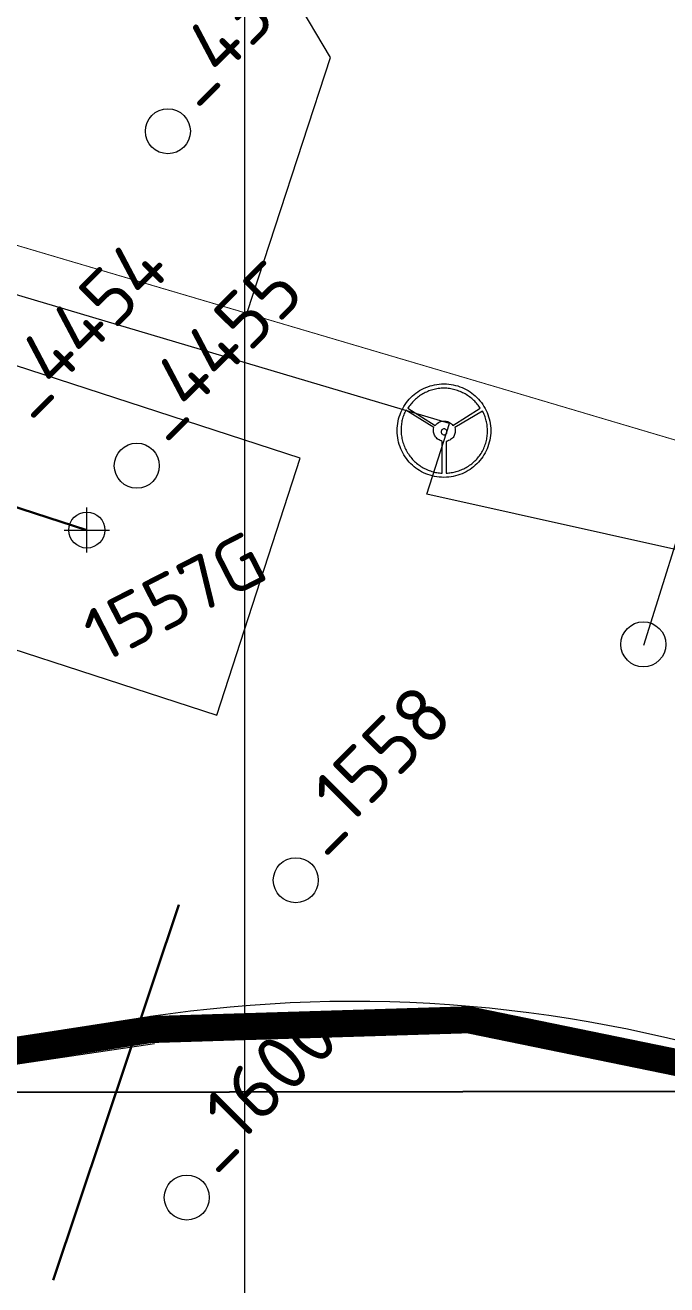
# Model space of a CAD drawing. Header units: millimetres. Extents: x 519 to 9564855, y -810 to 5021775.
# Drawn here: x 9536951.3 to 9537093.8, y 4998151.5 to 4998431.4 of the extents above; entities that cross this region are included whole.
import ezdxf
from ezdxf.enums import TextEntityAlignment as Align

# ---------------------------------------------------------------- set-up
doc = ezdxf.new("R2010")
doc.units = ezdxf.units.MM
doc.header["$LTSCALE"] = 2
doc.header["$MEASUREMENT"] = 0
doc.header["$PDMODE"] = 2
doc.header["$PDSIZE"] = 5
for name, color, linetype in [('0_ANNOT_Dimensions', 7, 'Continuous'), ('Existing roads', 41, 'Continuous'), ('GRID_PULKOVO', 7, 'Continuous'), ('OLD WELLS(dr.bfr2000)', 24, 'Continuous')]:
    doc.layers.add(name, color=color, linetype=linetype)
for name, color, linetype, lineweight in [('SteamInjInfrastructure', 25, 'Continuous', 100), ('Скважины на 2022 год', 60, 'Continuous', 13), ('ТХ_Проект. НГ', 244, 'g_122_n', 50), ('Электро', 1, 'Continuous', 30), ('Электроснаб', 1, 'Continuous', 18), ('Электроснабжене', 1, 'Continuous', 18)]:
    doc.layers.add(name, color=color, linetype=linetype, lineweight=lineweight)
doc.styles.add('92051501$0$STANDARD', font='simplex.shx')
doc.styles.add('Elect', font='isocpeur.ttf')
doc.styles.add('Line_GUGK', font='')
doc.styles.get("Standard").update_dxf_attribs({"font": 'isocpeur.ttf', "width": 0.5})
doc.styles.get('Line_GUGK').set_extended_font_data('Bm431', italic=True)
doc.linetypes.add('g_122_n', pattern='A,2,-2,3,-0.6,["Н",Line_GUGK,S=2,R=0,X=0,Y=-1],-3,3,-2,8,-2,8,-2,6', length=41.6)
doc.linetypes.add('STM_LINE', pattern='A,0.5,-0.2,["S",92051501$0$STANDARD,S=0.1,R=0,X=-0.1,Y=-0.05],-0.05', length=0.75)
doc.linetypes.add('WTR_LINE', pattern='A,0.5,-0.2,["W",92051501$0$STANDARD,S=0.1,R=0,X=-0.1,Y=-0.05],-0.05', length=0.75)
doc.dimstyles.new('ISO-25', dxfattribs={"dimtxt": 15, "dimasz": 10, "dimexe": 5, "dimexo": 5, "dimgap": 5, "dimtad": 1, "dimtxsty": 'Standard', "dimblk": 'OBLIQUE', "dimcen": 50, "dimadec": 0, "dimazin": 0, "dimtfac": 1, "dimtmove": 0, "dimatfit": 3, "dimfxl": 0, "dimarcsym": 0})

# ---------------------------------------------------------------- blocks, each defined once
blk = doc.blocks.new('_Oblique')
at = {"color": 0, "linetype": 'ByBlock', "lineweight": -2}
blk.add_line((-0.5, -0.5), (0.5, 0.5), dxfattribs=at)
blk = doc.blocks.new('*D111')
at = {"layer": '0_ANNOT_Dimensions', "color": 0, "lineweight": -2, "transparency": 16777216}
for p, q in [((9540956.59, 4998203), (9540956.59, 4998205.09)), ((9540956.6, 4998200.09), (9521531.28, 4998171.79)), ((9521531.28, 4998174.7), (9521531.28, 4998176.79))]:
    blk.add_line(p, q, dxfattribs=at)
at = {"layer": 'DEFPOINTS', "color": 0, "linetype": 'ByBlock', "lineweight": 25, "transparency": 16777216}
for p in [(9540956.6, 4998198), (9521531.28, 4998171.79), (9521531.29, 4998169.71)]:
    blk.add_point(p, dxfattribs=at)
at = {"layer": '0_ANNOT_Dimensions', "color": 0, "linetype": 'ByBlock', "lineweight": -2, "transparency": 16777216, "xscale": 10, "yscale": 10, "zscale": 10}
for p, rotation in [((9540956.6, 4998200.09), 0.08345723362022996), ((9521531.28, 4998171.79), 180.0834572336203)]:
    blk.add_blockref('_Oblique', p, dxfattribs=dict(at, rotation=rotation))
at = {"layer": '0_ANNOT_Dimensions', "color": 0, "linetype": 'ByBlock', "lineweight": 25, "transparency": 16777216, "insert": (9531243.92, 4998199.94), "char_height": 15, "attachment_point": 5, "rotation": 0.0835, "bg_fill": 3, "box_fill_scale": 1.25, "bg_fill_color": 256, "bg_fill_true_color": 13158600, "bg_fill_transparency": 0}
blk.add_mtext('19425,33', dxfattribs=at)

msp = doc.modelspace()

# ---------------------------------------------------------------- linework, layer by layer
at = {"color": 5, "linetype": 'WTR_LINE', "lineweight": 0, "ltscale": 20}
for p, q in [((9537019.08286, 4998424.16773), (9536998.07014, 4998459.68296)), ((9537000.68954, 4998367.77732), (9537019.08286, 4998424.16773)), ((9537088.69578, 4998293.62299), (9537102.23957, 4998336.9527))]:
    msp.add_line(p, q, dxfattribs=at)
at = {"color": 5, "linetype": 'WTR_LINE', "lineweight": 0, "ltscale": 20, "const_width": 0.2}
msp.add_lwpolyline([(9537160.76054, 4998319.88849), (9537056.73, 4998350.75), (9536960.82, 4998379.09), (9536864.92, 4998407.51), (9536769.45, 4998437.42), (9536673.44, 4998465.42)], dxfattribs=at)
at = {"layer": 'Existing roads', "lineweight": 0}
for p, q in [((9536930.64538, 4998203.79236), (9536979.15413, 4998211.09022)), ((9536931.538, 4998197.85913), (9536980.04675, 4998205.15699))]:
    msp.add_line(p, q, dxfattribs=at)
at = {"layer": 'Existing roads', "lineweight": 0, "const_width": 6, "flags": 128}
msp.add_lwpolyline([(9536729.94154, 4998219.80861), (9536837.07934, 4998201.64656), (9536884.28596, 4998197.5021), (9536933.61181, 4998201.16518), (9536979.09824, 4998208.21284), (9537049.7397, 4998210.39071), (9537119.02692, 4998196.16946), (9537468.51832, 4998080.54966)], dxfattribs=at)
at = {"layer": 'Existing roads', "lineweight": 0}
msp.add_arc((9537024.23144, 4997911.46206), 303, 71.6915561, 98.5556518, dxfattribs=at)
at = {"layer": 'GRID_PULKOVO', "lineweight": 0}
msp.add_line((9537000, 5010000), (9537000, 4992000), dxfattribs=at)
at = {"layer": 'OLD WELLS(dr.bfr2000)', "lineweight": 0}
for centre in [(9536983, 4998407.8), (9536976.1, 4998333.5), (9537088.6, 4998293.8), (9537011.4, 4998241.4), (9536987.2, 4998170.9)]:
    msp.add_circle(centre, 5, dxfattribs=at)
at = {"layer": 'SteamInjInfrastructure', "color": 6, "linetype": 'STM_LINE', "lineweight": 0, "ltscale": 15}
for p, q in [((9537045.58094, 4998342.86596, 0), (9536877.38276, 4998392.8721, 0)), ((9537037.32796, 4998348.98439), (9537037.70188, 4998349.30638)), ((9537037.70188, 4998349.30638), (9537038.09658, 4998349.61798)), ((9537038.09658, 4998349.61798), (9537038.50166, 4998349.90881)), ((9537038.50166, 4998349.90881), (9537038.91713, 4998350.17886)), ((9537039.13135, 4998349.1526, 0), (9537038.88207, 4998348.98642, 0)), ((9537038.91713, 4998350.17886), (9537039.35337, 4998350.42814)), ((9537039.38064, 4998349.31878, 0), (9537039.13135, 4998349.1526, 0)), ((9537039.35337, 4998350.42814), (9537039.8, 4998350.65665)), ((9537039.64031, 4998349.46418, 0), (9537039.38064, 4998349.31878, 0)), ((9537039.89999, 4998349.60959, 0), (9537039.64031, 4998349.46418, 0)), ((9537039.8, 4998350.65665), (9537040.2674, 4998350.86439)), ((9537040.17004, 4998349.74461, 0), (9537039.89999, 4998349.60959, 0)), ((9537040.4401, 4998349.86924, 0), (9537040.17004, 4998349.74461, 0)), ((9537040.2674, 4998350.86439), (9537040.7348, 4998351.05135)), ((9537040.71016, 4998349.99387, 0), (9537040.4401, 4998349.86924, 0)), ((9537040.99061, 4998350.10811, 0), (9537040.71016, 4998349.99387, 0)), ((9537040.7348, 4998351.05135), (9537041.22298, 4998351.21753)), ((9537041.28144, 4998350.20158, 0), (9537040.99061, 4998350.10811, 0)), ((9537041.22298, 4998351.21753), (9537041.71116, 4998351.35256)), ((9537041.56188, 4998350.29505, 0), (9537041.28144, 4998350.20158, 0)), ((9537041.8631, 4998350.38852, 0), (9537041.56188, 4998350.29505, 0)), ((9537041.71116, 4998351.35256), (9537042.2201, 4998351.4772)), ((9537042.15393, 4998350.46122, 0), (9537041.8631, 4998350.38852, 0)), ((9537042.45515, 4998350.52353, 0), (9537042.15393, 4998350.46122, 0)), ((9537042.2201, 4998351.4772), (9537042.72905, 4998351.5603)), ((9537042.75637, 4998350.57545, 0), (9537042.45515, 4998350.52353, 0)), ((9537042.72905, 4998351.5603), (9537043.24839, 4998351.633)), ((9537043.05758, 4998350.62737, 0), (9537042.75637, 4998350.57545, 0)), ((9537043.36919, 4998350.65852, 0), (9537043.05758, 4998350.62737, 0)), ((9537043.24839, 4998351.633), (9537043.77811, 4998351.67455)), ((9537043.68079, 4998350.68967, 0), (9537043.36919, 4998350.65852, 0)), ((9537043.99239, 4998350.70004, 0), (9537043.68079, 4998350.68967, 0)), ((9537043.77811, 4998351.67455), (9537044.31822, 4998351.68494)), ((9537044.30399, 4998350.71042, 0), (9537043.99239, 4998350.70004, 0)), ((9537044.61559, 4998350.70002, 0), (9537044.30399, 4998350.71042, 0)), ((9537044.31822, 4998351.68494), (9537044.84794, 4998351.67455)), ((9537044.92719, 4998350.68962, 0), (9537044.61559, 4998350.70002, 0)), ((9537044.84794, 4998351.67455), (9537045.36728, 4998351.633)), ((9537045.23879, 4998350.65845, 0), (9537044.92719, 4998350.68962, 0)), ((9537045.54001, 4998350.62728, 0), (9537045.23879, 4998350.65845, 0)), ((9537045.36728, 4998351.633), (9537045.88661, 4998351.5603)), ((9537045.85161, 4998350.57533, 0), (9537045.54001, 4998350.62728, 0)), ((9537046.15282, 4998350.513, 0), (9537045.85161, 4998350.57533, 0)), ((9537045.88661, 4998351.5603), (9537046.39556, 4998351.4772)), ((9537046.45403, 4998350.45067, 0), (9537046.15282, 4998350.513, 0)), ((9537046.39556, 4998351.4772), (9537046.89412, 4998351.35256)), ((9537046.75524, 4998350.36757, 0), (9537046.45403, 4998350.45067, 0)), ((9537047.04607, 4998350.28446, 0), (9537046.75524, 4998350.36757, 0)), ((9537046.89412, 4998351.35256), (9537047.3823, 4998351.21753)), ((9537047.33689, 4998350.19097, 0), (9537047.04607, 4998350.28446, 0)), ((9537047.62772, 4998350.08709, 0), (9537047.33689, 4998350.19097, 0)), ((9537047.3823, 4998351.21753), (9537047.87047, 4998351.05135)), ((9537047.90815, 4998349.97283, 0), (9537047.62772, 4998350.08709, 0)), ((9537047.87047, 4998351.05135), (9537048.33788, 4998350.86439)), ((9537048.18859, 4998349.84818, 0), (9537047.90815, 4998349.97283, 0)), ((9537048.46903, 4998349.72353, 0), (9537048.18859, 4998349.84818, 0)), ((9537048.33788, 4998350.86439), (9537048.79489, 4998350.65665)), ((9537048.73907, 4998349.5781, 0), (9537048.46903, 4998349.72353, 0)), ((9537049.00912, 4998349.43268, 0), (9537048.73907, 4998349.5781, 0)), ((9537048.79489, 4998350.65665), (9537049.24152, 4998350.42814)), ((9537049.26879, 4998349.28726, 0), (9537049.00912, 4998349.43268, 0)), ((9537049.24152, 4998350.42814), (9537049.67776, 4998350.17886)), ((9537049.52845, 4998349.12106, 0), (9537049.26879, 4998349.28726, 0)), ((9537049.77772, 4998348.95487, 0), (9537049.52845, 4998349.12106, 0)), ((9537049.67776, 4998350.17886), (9537050.10362, 4998349.90881)), ((9537050.10362, 4998349.90881), (9537050.5087, 4998349.61798)), ((9537050.5087, 4998349.61798), (9537050.90339, 4998349.30638)), ((9537050.90339, 4998349.30638), (9537051.27732, 4998348.98439)), ((9537034.94941, 4998345.79567), (9537035.17791, 4998346.2423)), ((9537035.17791, 4998346.2423), (9537035.4272, 4998346.67854)), ((9537035.4272, 4998346.67854), (9537035.69725, 4998347.1044)), ((9537035.69725, 4998347.1044), (9537035.98808, 4998347.50948)), ((9537035.98808, 4998347.50948), (9537036.28929, 4998347.90417)), ((9537036.28929, 4998347.90417), (9537036.62167, 4998348.2781)), ((9537036.46187, 4998346.4937, 0), (9537036.30606, 4998346.24442, 0)), ((9537036.30606, 4998346.24442, 0), (9537042.39253, 4998342.43228, 0)), ((9537036.61768, 4998346.73259, 0), (9537036.46187, 4998346.4937, 0)), ((9537036.79426, 4998346.96109, 0), (9537036.61768, 4998346.73259, 0)), ((9537036.62167, 4998348.2781), (9537036.96443, 4998348.64163)), ((9537036.97084, 4998347.18959, 0), (9537036.79426, 4998346.96109, 0)), ((9537036.96443, 4998348.64163), (9537037.32796, 4998348.98439)), ((9537037.15781, 4998347.41809, 0), (9537036.97084, 4998347.18959, 0)), ((9537037.34478, 4998347.63621, 0), (9537037.15781, 4998347.41809, 0)), ((9537037.54214, 4998347.84393, 0), (9537037.34478, 4998347.63621, 0)), ((9537037.74988, 4998348.05166, 0), (9537037.54214, 4998347.84393, 0)), ((9537037.96801, 4998348.25939, 0), (9537037.74988, 4998348.05166, 0)), ((9537038.18614, 4998348.44634, 0), (9537037.96801, 4998348.25939, 0)), ((9537038.41465, 4998348.63329, 0), (9537038.18614, 4998348.44634, 0)), ((9537038.64317, 4998348.82024, 0), (9537038.41465, 4998348.63329, 0)), ((9537038.88207, 4998348.98642, 0), (9537038.64317, 4998348.82024, 0)), ((9537046.28755, 4998342.43214, 0), (9537052.3743, 4998346.24384, 0)), ((9537050.01661, 4998348.77828, 0), (9537049.77772, 4998348.95487, 0)), ((9537050.2555, 4998348.6017, 0), (9537050.01661, 4998348.77828, 0)), ((9537050.49439, 4998348.41473, 0), (9537050.2555, 4998348.6017, 0)), ((9537050.7125, 4998348.21737, 0), (9537050.49439, 4998348.41473, 0)), ((9537050.93061, 4998348.02002, 0), (9537050.7125, 4998348.21737, 0)), ((9537051.13834, 4998347.81228, 0), (9537050.93061, 4998348.02002, 0)), ((9537051.34607, 4998347.60453, 0), (9537051.13834, 4998347.81228, 0)), ((9537051.27732, 4998348.98439), (9537051.64085, 4998348.64163)), ((9537051.53302, 4998347.38641, 0), (9537051.34607, 4998347.60453, 0)), ((9537051.71997, 4998347.16828, 0), (9537051.53302, 4998347.38641, 0)), ((9537051.64085, 4998348.64163), (9537051.98361, 4998348.2781)), ((9537051.89654, 4998346.93977, 0), (9537051.71997, 4998347.16828, 0)), ((9537052.06272, 4998346.71125, 0), (9537051.89654, 4998346.93977, 0)), ((9537051.98361, 4998348.2781), (9537052.31599, 4998347.90417)), ((9537052.2289, 4998346.48274, 0), (9537052.06272, 4998346.71125, 0)), ((9537052.3743, 4998346.24384, 0), (9537052.2289, 4998346.48274, 0)), ((9537052.31599, 4998347.90417), (9537052.62759, 4998347.50948)), ((9537052.62759, 4998347.50948), (9537052.91842, 4998347.1044)), ((9537052.91842, 4998347.1044), (9537053.18847, 4998346.67854)), ((9537053.18847, 4998346.67854), (9537053.43775, 4998346.2423)), ((9537053.43775, 4998346.2423), (9537053.66626, 4998345.79567)), ((9537034.13924, 4998343.38595), (9537034.2535, 4998343.88452)), ((9537034.2535, 4998343.88452), (9537034.39891, 4998344.38308)), ((9537034.39891, 4998344.38308), (9537034.55471, 4998344.86087)), ((9537034.55471, 4998344.86087), (9537034.74167, 4998345.33866)), ((9537034.74167, 4998345.33866), (9537034.94941, 4998345.79567)), ((9537034.99095, 4998343.43789), (9537034.93902, 4998343.14706)), ((9537035.05327, 4998343.71833), (9537034.99095, 4998343.43789)), ((9537035.12598, 4998344.00916), (9537035.05327, 4998343.71833)), ((9537035.20907, 4998344.27921), (9537035.12598, 4998344.00916)), ((9537035.30255, 4998344.55965), (9537035.20907, 4998344.27921)), ((9537035.40642, 4998344.82971), (9537035.30255, 4998344.55965)), ((9537035.51029, 4998345.08937), (9537035.40642, 4998344.82971)), ((9537035.62454, 4998345.34904), (9537035.51029, 4998345.08937)), ((9537035.74918, 4998345.59832), (9537035.62454, 4998345.34904)), ((9537035.88421, 4998345.8476), (9537035.74918, 4998345.59832)), ((9537042.08508, 4998341.95259), (9537035.88421, 4998345.8476)), ((9537043.9298, 4998343.37741, 0), (9537044.22063, 4998343.40856, 0)), ((9537044.22063, 4998343.40856, 0), (9537044.51146, 4998343.40855, 0)), ((9537044.51146, 4998343.40855, 0), (9537044.7919, 4998343.37738, 0)), ((9537052.87687, 4998345.63987), (9537046.70716, 4998341.95259)), ((9537053.0119, 4998345.39059), (9537052.87687, 4998345.63987)), ((9537053.13654, 4998345.13092), (9537053.0119, 4998345.39059)), ((9537053.25079, 4998344.86087), (9537053.13654, 4998345.13092)), ((9537053.36504, 4998344.6012), (9537053.25079, 4998344.86087)), ((9537053.45852, 4998344.33115), (9537053.36504, 4998344.6012)), ((9537053.55201, 4998344.0507), (9537053.45852, 4998344.33115)), ((9537053.6351, 4998343.77026), (9537053.55201, 4998344.0507)), ((9537053.70781, 4998343.48982), (9537053.6351, 4998343.77026)), ((9537053.66626, 4998345.79567), (9537053.88438, 4998345.33866)), ((9537053.78051, 4998343.20938), (9537053.70781, 4998343.48982)), ((9537053.88438, 4998345.33866), (9537054.07134, 4998344.86087)), ((9537054.07134, 4998344.86087), (9537054.23753, 4998344.38308)), ((9537054.23753, 4998344.38308), (9537054.37256, 4998343.88452)), ((9537054.37256, 4998343.88452), (9537054.48681, 4998343.38595)), ((9537033.93151, 4998341.29823), (9537033.9419, 4998341.82795)), ((9537033.9419, 4998340.75812), (9537033.93151, 4998341.29823)), ((9537033.9419, 4998341.82795), (9537033.98344, 4998342.35767)), ((9537033.98344, 4998340.22839), (9537033.9419, 4998340.75812)), ((9537033.98344, 4998342.35767), (9537034.04576, 4998342.87701)), ((9537034.04576, 4998342.87701), (9537034.13924, 4998343.38595)), ((9537034.80399, 4998341.96298), (9537034.79361, 4998341.66176)), ((9537034.79361, 4998341.66176), (9537034.79361, 4998341.36055)), ((9537034.79361, 4998341.36055), (9537034.80399, 4998341.05933)), ((9537034.82477, 4998342.26419), (9537034.80399, 4998341.96298)), ((9537034.80399, 4998341.05933), (9537034.82477, 4998340.75812)), ((9537034.85593, 4998342.5654), (9537034.82477, 4998342.26419)), ((9537034.82477, 4998340.75812), (9537034.84554, 4998340.44652)), ((9537034.88709, 4998342.85623), (9537034.85593, 4998342.5654)), ((9537034.93902, 4998343.14706), (9537034.88709, 4998342.85623)), ((9537040.48036, 4998327.16615, 0), (9537045.58094, 4998342.86596, 0)), ((9537041.96044, 4998341.19436), (9537041.97082, 4998341.44364)), ((9537041.98121, 4998340.94508), (9537041.96044, 4998341.19436)), ((9537041.97082, 4998341.44364), (9537042.01237, 4998341.69292)), ((9537042.03314, 4998340.70618), (9537041.98121, 4998340.94508)), ((9537042.01237, 4998341.69292), (9537042.08508, 4998341.95259)), ((9537042.10585, 4998340.47768), (9537042.03314, 4998340.70618)), ((9537042.39253, 4998342.43228, 0), (9537042.60028, 4998342.68155, 0)), ((9537042.60028, 4998342.68155, 0), (9537042.83918, 4998342.89967, 0)), ((9537042.83918, 4998342.89967, 0), (9537043.09885, 4998343.07623, 0)), ((9537043.09885, 4998343.07623, 0), (9537043.35853, 4998343.21125, 0)), ((9537043.35853, 4998343.21125, 0), (9537043.63897, 4998343.30472, 0)), ((9537043.63897, 4998343.30472, 0), (9537043.9298, 4998343.37741, 0)), ((9537043.70121, 4998341.14428, 0), (9537043.69082, 4998341.00925, 0)), ((9537043.69082, 4998341.00925, 0), (9537043.7012, 4998340.87423, 0)), ((9537043.7012, 4998340.87423, 0), (9537043.74274, 4998340.75997, 0)), ((9537043.74276, 4998341.26892, 0), (9537043.70121, 4998341.14428, 0)), ((9537043.74274, 4998340.75997, 0), (9537043.80506, 4998340.64571, 0)), ((9537043.80509, 4998341.37278, 0), (9537043.74276, 4998341.26892, 0)), ((9537043.80506, 4998340.64571, 0), (9537043.87777, 4998340.55223, 0)), ((9537043.8778, 4998341.47665, 0), (9537043.80509, 4998341.37278, 0)), ((9537043.98167, 4998341.54935, 0), (9537043.8778, 4998341.47665, 0)), ((9537044.08554, 4998341.61167, 0), (9537043.98167, 4998341.54935, 0)), ((9537044.21018, 4998341.65321, 0), (9537044.08554, 4998341.61167, 0)), ((9537044.34521, 4998341.66359, 0), (9537044.21018, 4998341.65321, 0)), ((9537044.48023, 4998341.6532, 0), (9537044.34521, 4998341.66359, 0)), ((9537044.59449, 4998341.61165, 0), (9537044.48023, 4998341.6532, 0)), ((9537044.70874, 4998341.54933, 0), (9537044.59449, 4998341.61165, 0)), ((9537044.80222, 4998341.47661, 0), (9537044.70874, 4998341.54933, 0)), ((9537044.7919, 4998343.37738, 0), (9537045.07234, 4998343.31505, 0)), ((9537044.80218, 4998340.5522, 0), (9537044.88528, 4998340.64567, 0)), ((9537044.88531, 4998341.37274, 0), (9537044.80222, 4998341.47661, 0)), ((9537044.88528, 4998340.64567, 0), (9537044.93722, 4998340.75993, 0)), ((9537044.93724, 4998341.26888, 0), (9537044.88531, 4998341.37274, 0)), ((9537044.93722, 4998340.75993, 0), (9537044.97877, 4998340.87418, 0)), ((9537044.97878, 4998341.14423, 0), (9537044.93724, 4998341.26888, 0)), ((9537044.97877, 4998340.87418, 0), (9537044.98916, 4998341.00921, 0)), ((9537044.98916, 4998341.00921, 0), (9537044.97878, 4998341.14423, 0)), ((9537045.07234, 4998343.31505, 0), (9537045.332, 4998343.23195, 0)), ((9537045.332, 4998343.23195, 0), (9537045.57089, 4998343.11769, 0)), ((9537045.57089, 4998343.11769, 0), (9537045.79939, 4998342.98265, 0)), ((9537045.79939, 4998342.98265, 0), (9537045.98635, 4998342.81646, 0)), ((9537045.98635, 4998342.81646, 0), (9537046.15253, 4998342.63988, 0)), ((9537046.15253, 4998342.63988, 0), (9537046.28755, 4998342.43214, 0)), ((9537046.73832, 4998340.65425), (9537046.676, 4998340.41536)), ((9537046.70716, 4998341.95259), (9537046.76948, 4998341.68253)), ((9537046.77987, 4998340.90353), (9537046.73832, 4998340.65425)), ((9537046.76948, 4998341.68253), (9537046.80064, 4998341.41248)), ((9537046.80064, 4998341.15281), (9537046.77987, 4998340.90353)), ((9537046.80064, 4998341.41248), (9537046.80064, 4998341.15281)), ((9537053.83245, 4998342.91855), (9537053.78051, 4998343.20938)), ((9537053.88438, 4998342.63811), (9537053.83245, 4998342.91855)), ((9537053.91554, 4998342.34728), (9537053.88438, 4998342.63811)), ((9537053.9467, 4998342.04607), (9537053.91554, 4998342.34728)), ((9537053.96747, 4998341.75524), (9537053.9467, 4998342.04607)), ((9537053.98825, 4998341.46441), (9537053.96747, 4998341.75524)), ((9537053.96747, 4998340.57116), (9537053.97786, 4998340.86198)), ((9537053.97786, 4998340.86198), (9537053.98825, 4998341.1632)), ((9537053.98825, 4998341.1632), (9537053.98825, 4998341.46441)), ((9537054.48681, 4998343.38595), (9537054.58029, 4998342.87701)), ((9537054.58029, 4998342.87701), (9537054.653, 4998342.35767)), ((9537054.653, 4998342.35767), (9537054.69454, 4998341.82795)), ((9537054.69454, 4998340.75812), (9537054.653, 4998340.22839)), ((9537054.69454, 4998341.82795), (9537054.70493, 4998341.29823)), ((9537054.70493, 4998341.29823), (9537054.69454, 4998340.75812)), ((9537034.04576, 4998339.70906), (9537033.98344, 4998340.22839)), ((9537034.13924, 4998339.20011), (9537034.04576, 4998339.70906)), ((9537034.2535, 4998338.70155), (9537034.13924, 4998339.20011)), ((9537034.39891, 4998338.20299), (9537034.2535, 4998338.70155)), ((9537034.55471, 4998337.71481), (9537034.39891, 4998338.20299)), ((9537034.84554, 4998340.44652), (9537034.88709, 4998340.1453)), ((9537034.88709, 4998340.1453), (9537034.92863, 4998339.84409)), ((9537034.92863, 4998339.84409), (9537034.99095, 4998339.54287)), ((9537034.99095, 4998339.54287), (9537035.05327, 4998339.24166)), ((9537035.05327, 4998339.24166), (9537035.12598, 4998338.94044)), ((9537035.12598, 4998338.94044), (9537035.20907, 4998338.63923)), ((9537035.20907, 4998338.63923), (9537035.30255, 4998338.3484)), ((9537035.30255, 4998338.3484), (9537035.40642, 4998338.05757)), ((9537035.40642, 4998338.05757), (9537035.52068, 4998337.76674)), ((9537042.20972, 4998340.25955), (9537042.10585, 4998340.47768)), ((9537042.33436, 4998340.05182), (9537042.20972, 4998340.25955)), ((9537042.46939, 4998339.85447), (9537042.33436, 4998340.05182)), ((9537042.63557, 4998339.66751), (9537042.46939, 4998339.85447)), ((9537042.81215, 4998339.50132), (9537042.63557, 4998339.66751)), ((9537043.00949, 4998339.34552), (9537042.81215, 4998339.50132)), ((9537043.21723, 4998339.2105), (9537043.00949, 4998339.34552)), ((9537043.44574, 4998339.08586), (9537043.21723, 4998339.2105)), ((9537043.67424, 4998338.99238), (9537043.44574, 4998339.08586)), ((9537043.91314, 4998338.90928), (9537043.67424, 4998338.99238)), ((9537043.87777, 4998340.55223, 0), (9537043.98163, 4998340.46913, 0)), ((9537043.91314, 4998331.84632), (9537043.91314, 4998338.90928)), ((9537043.98163, 4998340.46913, 0), (9537044.08549, 4998340.4172, 0)), ((9537044.08549, 4998340.4172, 0), (9537044.21013, 4998340.37565, 0)), ((9537044.21013, 4998340.37565, 0), (9537044.34516, 4998340.36525, 0)), ((9537044.34516, 4998340.36525, 0), (9537044.48019, 4998340.37564, 0)), ((9537044.48019, 4998340.37564, 0), (9537044.59444, 4998340.41718, 0)), ((9537044.59444, 4998340.41718, 0), (9537044.7087, 4998340.46911, 0)), ((9537044.7087, 4998340.46911, 0), (9537044.80218, 4998340.5522, 0)), ((9537045.08684, 4998338.9716), (9537044.80639, 4998338.90928)), ((9537044.80639, 4998338.90928), (9537044.80639, 4998331.84632)), ((9537045.3465, 4998339.06508), (9537045.08684, 4998338.9716)), ((9537045.5854, 4998339.16895), (9537045.3465, 4998339.06508)), ((9537045.80352, 4998339.29359), (9537045.5854, 4998339.16895)), ((9537046.00087, 4998339.44939), (9537045.80352, 4998339.29359)), ((9537046.17744, 4998339.60519), (9537046.00087, 4998339.44939)), ((9537046.34363, 4998339.79215), (9537046.17744, 4998339.60519)), ((9537046.47866, 4998339.9895), (9537046.34363, 4998339.79215)), ((9537046.58252, 4998340.19723), (9537046.47866, 4998339.9895)), ((9537046.676, 4998340.41536), (9537046.58252, 4998340.19723)), ((9537053.28195, 4998337.60056), (9537053.38582, 4998337.89138)), ((9537053.38582, 4998337.89138), (9537053.48968, 4998338.1926)), ((9537053.48968, 4998338.1926), (9537053.58317, 4998338.48343)), ((9537053.58317, 4998338.48343), (9537053.66626, 4998338.77425)), ((9537053.66626, 4998338.77425), (9537053.73897, 4998339.07547)), ((9537053.73897, 4998339.07547), (9537053.81167, 4998339.37668)), ((9537053.81167, 4998339.37668), (9537053.86361, 4998339.66751)), ((9537053.86361, 4998339.66751), (9537053.90515, 4998339.96873)), ((9537053.90515, 4998339.96873), (9537053.93631, 4998340.26994)), ((9537053.93631, 4998340.26994), (9537053.96747, 4998340.57116)), ((9537054.23753, 4998338.20299), (9537054.07134, 4998337.71481)), ((9537054.37256, 4998338.70155), (9537054.23753, 4998338.20299)), ((9537054.48681, 4998339.20011), (9537054.37256, 4998338.70155)), ((9537054.58029, 4998339.70906), (9537054.48681, 4998339.20011)), ((9537054.653, 4998340.22839), (9537054.58029, 4998339.70906)), ((9537034.74167, 4998337.24741), (9537034.55471, 4998337.71481)), ((9537034.94941, 4998336.79039), (9537034.74167, 4998337.24741)), ((9537035.17791, 4998336.34376), (9537034.94941, 4998336.79039)), ((9537035.4272, 4998335.90752), (9537035.17791, 4998336.34376)), ((9537035.69725, 4998335.48167), (9537035.4272, 4998335.90752)), ((9537035.52068, 4998337.76674), (9537035.64532, 4998337.47592)), ((9537035.64532, 4998337.47592), (9537035.78034, 4998337.19547)), ((9537035.98808, 4998335.07659), (9537035.69725, 4998335.48167)), ((9537035.78034, 4998337.19547), (9537035.92576, 4998336.91503)), ((9537035.92576, 4998336.91503), (9537036.08156, 4998336.63459)), ((9537036.28929, 4998334.68189), (9537035.98808, 4998335.07659)), ((9537036.08156, 4998336.63459), (9537036.23736, 4998336.36454)), ((9537036.23736, 4998336.36454), (9537036.41393, 4998336.10487)), ((9537036.41393, 4998336.10487), (9537036.58012, 4998335.8452)), ((9537036.58012, 4998335.8452), (9537036.76708, 4998335.59592)), ((9537036.76708, 4998335.59592), (9537036.96443, 4998335.35703)), ((9537036.96443, 4998335.35703), (9537037.16178, 4998335.11813)), ((9537037.16178, 4998335.11813), (9537037.35912, 4998334.88963)), ((9537051.60969, 4998334.98311), (9537051.81742, 4998335.21161)), ((9537051.81742, 4998335.21161), (9537052.01477, 4998335.45051)), ((9537052.01477, 4998335.45051), (9537052.20173, 4998335.6894)), ((9537052.20173, 4998335.6894), (9537052.38869, 4998335.93868)), ((9537052.62759, 4998335.07659), (9537052.31599, 4998334.68189)), ((9537052.38869, 4998335.93868), (9537052.55488, 4998336.19835)), ((9537052.55488, 4998336.19835), (9537052.72107, 4998336.46841)), ((9537052.91842, 4998335.48167), (9537052.62759, 4998335.07659)), ((9537052.72107, 4998336.46841), (9537052.87687, 4998336.74885)), ((9537052.87687, 4998336.74885), (9537053.02228, 4998337.02929)), ((9537053.18847, 4998335.90752), (9537052.91842, 4998335.48167)), ((9537053.02228, 4998337.02929), (9537053.15731, 4998337.32012)), ((9537053.15731, 4998337.32012), (9537053.28195, 4998337.60056)), ((9537053.43775, 4998336.34376), (9537053.18847, 4998335.90752)), ((9537053.66626, 4998336.79039), (9537053.43775, 4998336.34376)), ((9537053.88438, 4998337.24741), (9537053.66626, 4998336.79039)), ((9537054.07134, 4998337.71481), (9537053.88438, 4998337.24741)), ((9537036.62167, 4998334.30797), (9537036.28929, 4998334.68189)), ((9537036.96443, 4998333.94443), (9537036.62167, 4998334.30797)), ((9537037.32796, 4998333.60167), (9537036.96443, 4998333.94443)), ((9537037.70188, 4998333.27969), (9537037.32796, 4998333.60167)), ((9537037.35912, 4998334.88963), (9537037.57724, 4998334.6715)), ((9537037.57724, 4998334.6715), (9537037.78498, 4998334.46377)), ((9537038.09658, 4998332.96808), (9537037.70188, 4998333.27969)), ((9537037.78498, 4998334.46377), (9537038.01349, 4998334.25604)), ((9537038.01349, 4998334.25604), (9537038.24199, 4998334.05869)), ((9537038.50166, 4998332.67726), (9537038.09658, 4998332.96808)), ((9537038.24199, 4998334.05869), (9537038.48089, 4998333.87173)), ((9537038.48089, 4998333.87173), (9537038.71978, 4998333.68477)), ((9537038.91713, 4998332.4072), (9537038.50166, 4998332.67726)), ((9537038.71978, 4998333.68477), (9537038.95868, 4998333.51858)), ((9537039.35337, 4998332.15792), (9537038.91713, 4998332.4072)), ((9537038.95868, 4998333.51858), (9537039.20796, 4998333.35239)), ((9537039.20796, 4998333.35239), (9537039.46763, 4998333.19659)), ((9537039.46763, 4998333.19659), (9537039.71691, 4998333.04079)), ((9537039.71691, 4998333.04079), (9537039.98696, 4998332.90576)), ((9537039.98696, 4998332.90576), (9537040.24663, 4998332.77074)), ((9537040.24663, 4998332.77074), (9537040.51668, 4998332.6461)), ((9537040.51668, 4998332.6461), (9537040.78674, 4998332.53184)), ((9537040.78674, 4998332.53184), (9537041.06718, 4998332.42797)), ((9537041.06718, 4998332.42797), (9537041.33723, 4998332.32411)), ((9537041.33723, 4998332.32411), (9537041.61767, 4998332.24101)), ((9537041.61767, 4998332.24101), (9537041.9085, 4998332.15792)), ((9537047.04992, 4998332.19947), (9537047.33037, 4998332.28256)), ((9537047.33037, 4998332.28256), (9537047.61081, 4998332.37604)), ((9537047.61081, 4998332.37604), (9537047.89125, 4998332.47991)), ((9537047.89125, 4998332.47991), (9537048.1613, 4998332.58378)), ((9537048.1613, 4998332.58378), (9537048.43136, 4998332.70842)), ((9537048.43136, 4998332.70842), (9537048.70141, 4998332.83306)), ((9537048.70141, 4998332.83306), (9537048.97147, 4998332.96808)), ((9537048.97147, 4998332.96808), (9537049.23113, 4998333.1135)), ((9537049.23113, 4998333.1135), (9537049.4908, 4998333.25891)), ((9537049.67776, 4998332.4072), (9537049.24152, 4998332.15792)), ((9537049.4908, 4998333.25891), (9537049.75047, 4998333.4251)), ((9537050.10362, 4998332.67726), (9537049.67776, 4998332.4072)), ((9537049.75047, 4998333.4251), (9537049.99975, 4998333.59129)), ((9537049.99975, 4998333.59129), (9537050.24903, 4998333.76786)), ((9537050.5087, 4998332.96808), (9537050.10362, 4998332.67726)), ((9537050.24903, 4998333.76786), (9537050.48793, 4998333.94443)), ((9537050.48793, 4998333.94443), (9537050.72682, 4998334.14178)), ((9537050.90339, 4998333.27969), (9537050.5087, 4998332.96808)), ((9537050.72682, 4998334.14178), (9537050.95533, 4998334.33913)), ((9537051.27732, 4998333.60167), (9537050.90339, 4998333.27969)), ((9537050.95533, 4998334.33913), (9537051.18384, 4998334.54686)), ((9537051.18384, 4998334.54686), (9537051.40196, 4998334.7546)), ((9537051.64085, 4998333.94443), (9537051.27732, 4998333.60167)), ((9537051.40196, 4998334.7546), (9537051.60969, 4998334.98311)), ((9537051.98361, 4998334.30797), (9537051.64085, 4998333.94443)), ((9537052.31599, 4998334.68189), (9537051.98361, 4998334.30797)), ((9537039.8, 4998331.92941), (9537039.35337, 4998332.15792)), ((9537040.2674, 4998331.72168), (9537039.8, 4998331.92941)), ((9537040.7348, 4998331.53472), (9537040.2674, 4998331.72168)), ((9537041.22298, 4998331.37892), (9537040.7348, 4998331.53472)), ((9537041.71116, 4998331.2335), (9537041.22298, 4998331.37892)), ((9537042.2201, 4998331.11925), (9537041.71116, 4998331.2335)), ((9537041.9085, 4998332.15792), (9537042.18894, 4998332.08521)), ((9537042.18894, 4998332.08521), (9537042.46939, 4998332.02289)), ((9537042.72905, 4998331.02577), (9537042.2201, 4998331.11925)), ((9537042.46939, 4998332.02289), (9537042.76021, 4998331.97096)), ((9537043.24839, 4998330.96345), (9537042.72905, 4998331.02577)), ((9537042.76021, 4998331.97096), (9537043.05104, 4998331.91903)), ((9537043.05104, 4998331.91903), (9537043.33148, 4998331.88787)), ((9537043.77811, 4998330.9219), (9537043.24839, 4998330.96345)), ((9537043.33148, 4998331.88787), (9537043.62231, 4998331.86709)), ((9537043.62231, 4998331.86709), (9537043.91314, 4998331.84632)), ((9537044.31822, 4998330.91152), (9537043.77811, 4998330.9219)), ((9537044.84794, 4998330.9219), (9537044.31822, 4998330.91152)), ((9537044.80639, 4998331.84632), (9537045.08684, 4998331.85671)), ((9537045.36728, 4998330.96345), (9537044.84794, 4998330.9219)), ((9537045.08684, 4998331.85671), (9537045.36728, 4998331.87748)), ((9537045.36728, 4998331.87748), (9537045.64772, 4998331.90864)), ((9537045.88661, 4998331.02577), (9537045.36728, 4998330.96345)), ((9537045.64772, 4998331.90864), (9537045.92816, 4998331.95019)), ((9537046.39556, 4998331.11925), (9537045.88661, 4998331.02577)), ((9537045.92816, 4998331.95019), (9537046.2086, 4998332.00212)), ((9537046.2086, 4998332.00212), (9537046.48904, 4998332.05405)), ((9537046.89412, 4998331.2335), (9537046.39556, 4998331.11925)), ((9537046.48904, 4998332.05405), (9537046.76948, 4998332.12676)), ((9537046.76948, 4998332.12676), (9537047.04992, 4998332.19947)), ((9537047.3823, 4998331.37892), (9537046.89412, 4998331.2335)), ((9537047.87047, 4998331.53472), (9537047.3823, 4998331.37892)), ((9537048.33788, 4998331.72168), (9537047.87047, 4998331.53472)), ((9537048.79489, 4998331.92941), (9537048.33788, 4998331.72168)), ((9537049.24152, 4998332.15792), (9537048.79489, 4998331.92941)), ((9537154.38095, 4998301.85054, 0), (9537040.48036, 4998327.16615, 0))]:
    msp.add_line(p, q, dxfattribs=at)
at = {"layer": 'Скважины на 2022 год', "color": 0, "lineweight": 0}
msp.add_lwpolyline([(9536917.78723, 4998302.82898), (9536993.87175, 4998278.10762), (9537012.41277, 4998335.17102), (9536936.32825, 4998359.89238)], close=True, dxfattribs=at)
msp.add_circle((9536965, 4998319.2), 4, dxfattribs=at)
at = {"layer": 'Скважины на 2022 год', "color": 0, "lineweight": 0, "ltscale": 50}
msp.add_point((9536965, 4998319.2), dxfattribs=at)
at = {"layer": 'ТХ_Проект. НГ', "color": 3, "linetype": 'ByBlock', "lineweight": 30, "ltscale": 0.3}
msp.add_line((9536965, 4998319.2), (9536861.41751, 4998352.69215), dxfattribs=at)
at = {"layer": 'Электро'}
msp.add_line((9536985.43066, 4998235.93966, 0), (9536957.49888, 4998152.52931, 0), dxfattribs=at)
at = {"layer": 'Электроснаб', "color": 1, "lineweight": 0}
msp.add_line((9536985.43066, 4998235.93966, 0), (9536957.49888, 4998152.52931, 0), dxfattribs=at)
at = {"layer": 'Электроснабжене', "color": 1, "lineweight": 0}
msp.add_line((9536985.43066, 4998235.93966, 0), (9536957.49888, 4998152.52931, 0), dxfattribs=at)

# ---------------------------------------------------------------- texts
at = {"layer": 'OLD WELLS(dr.bfr2000)', "lineweight": 0, "style": 'Elect'}
for s, p in [(' _4378', (9536983, 4998407.8)), (' _4454', (9536946.1, 4998338.5)), (' _4455', (9536976.1, 4998333.5)), (' _1558', (9537011.4, 4998241.4)), (' _1600', (9536987.2, 4998170.9))]:
    msp.add_text(s, height=12.5, rotation=44.9999999, dxfattribs=at).set_placement(p)
at = {"layer": 'Скважины на 2022 год', "color": 0, "lineweight": 0}
msp.add_text('1557G', height=12, rotation=27.1243374, dxfattribs=at).set_placement((9536970.11341, 4998286.25186), align=Align.BOTTOM_LEFT)

# ---------------------------------------------------------------- next in the draw order: dimensions: what is measured, and where the dimension line sits
at = {"layer": '0_ANNOT_Dimensions', "linetype": 'ByBlock', "lineweight": 25}
dim = msp.add_aligned_dim(p1=(9540956.6, 4998198), p2=(9521531.287, 4998169.705), distance=-2.08809, dimstyle='ISO-25', override={"dimtfill": 1}, dxfattribs=at)
dim.commit()
dim.dimension.update_dxf_attribs({"geometry": '*D111', "text_midpoint": (9531243.92007, 4998199.94057)})

doc.saveas('drawing.dxf')
